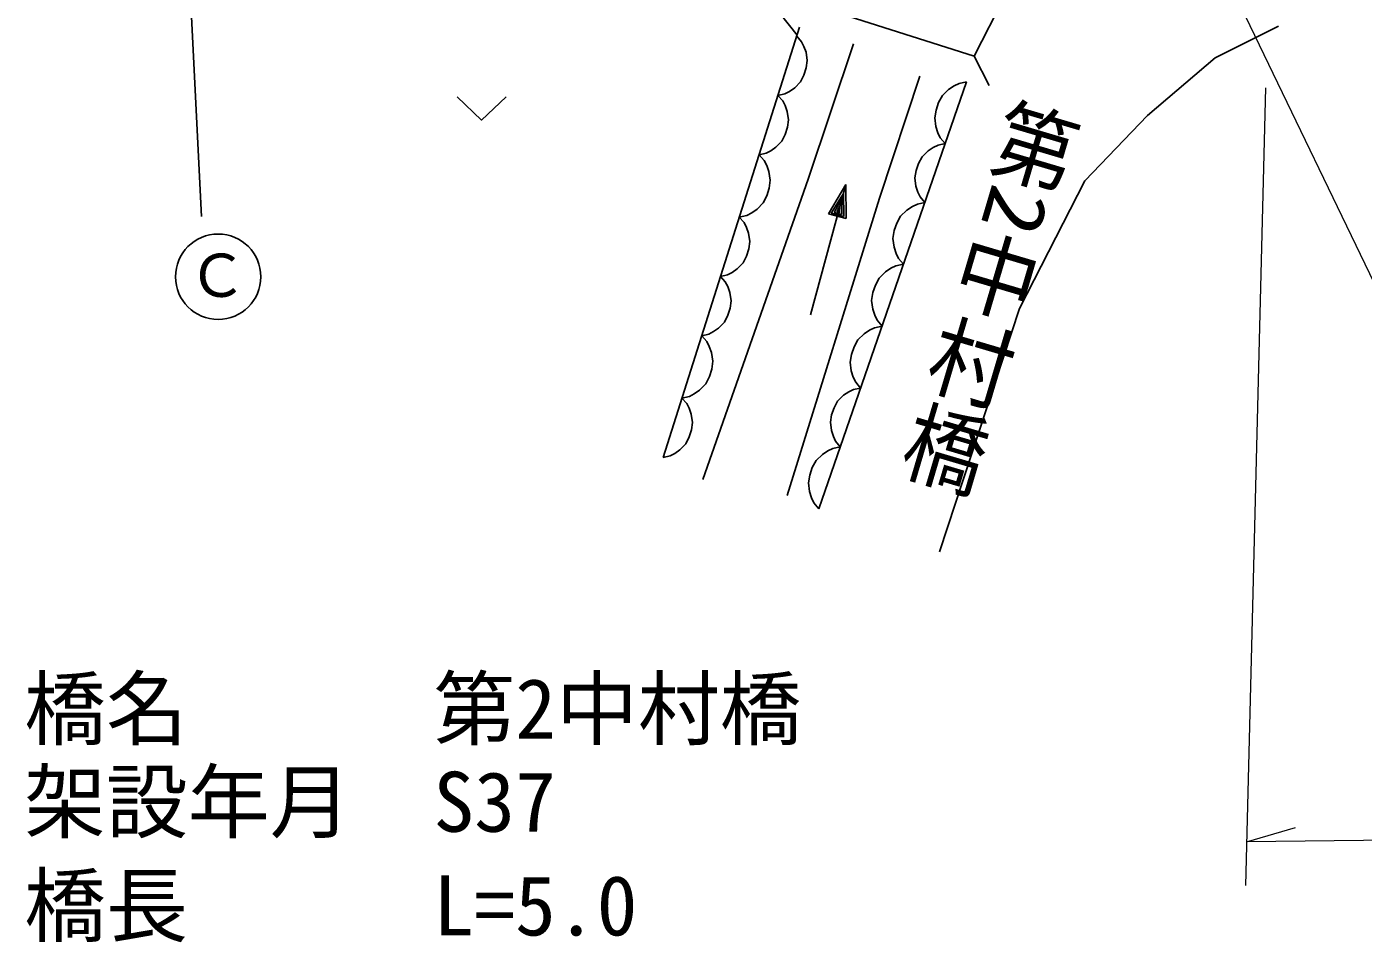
# Model space of a CAD drawing. Units: millimetres, scale not verified. Extents: x 39750 to 680000, y 20000 to 380250.
# Drawn here: x 83509 to 124341, y 239979 to 267950 of the extents above; entities that cross this region are included whole.
import ezdxf
from ezdxf.enums import TextEntityAlignment as Align

# ---------------------------------------------------------------- set-up
doc = ezdxf.new("R2010")
doc.units = ezdxf.units.MM
doc.header["$LTSCALE"] = 1000
for name, color, linetype, lineweight in [('M-BGD', 7, 'Continuous', 25), ('M-BGD-EXST', 7, 'Continuous', 25), ('M-STR-HTXT', 7, 'Continuous', 13), ('M-STR-STR1', 1, 'Continuous', 25)]:
    doc.layers.add(name, color=color, linetype=linetype, lineweight=lineweight)
doc.styles.add('@ＭＳ ゴシック', font='')
doc.styles.add('ＭＳ ゴシック', font='')
doc.styles.get('@ＭＳ ゴシック').set_extended_font_data('@MS Gothic')
doc.styles.get('ＭＳ ゴシック').set_extended_font_data('MS Gothic')

msp = doc.modelspace()

# ---------------------------------------------------------------- linework, layer by layer
at = {"layer": 'M-BGD'}
for p, q in [((107043, 267694), (106540, 268334)), ((102951, 254791), (107120, 267936)), ((121752, 267964), (119820, 267003)), ((107179, 267493), (107032, 267659)), ((107253, 267350), (107179, 267493)), ((107316, 267171), (107253, 267350)), ((107355, 266919), (107316, 267171)), ((107383, 263293), (108766, 267424)), ((107254, 266473), (107323, 266690)), ((107323, 266690), (107355, 266919)), ((119820, 267003), (117751, 265240)), ((106971, 266084), (107149, 266267)), ((107149, 266267), (107254, 266473)), ((107708, 253221), (112221, 266268)), ((109563, 262710), (110790, 266444)), ((112221, 266268), (111993, 266220)), ((106458, 265848), (106673, 265899)), ((106604, 265682), (106458, 265848)), ((106673, 265899), (106816, 265974)), ((106816, 265974), (106971, 266084)), ((111482, 265846), (111366, 265633)), ((111674, 266034), (111482, 265846)), ((111840, 266146), (111674, 266034)), ((111993, 266220), (111840, 266146)), ((106679, 265539), (106604, 265682)), ((106741, 265360), (106679, 265539)), ((111366, 265633), (111288, 265406)), ((106781, 265108), (106741, 265360)), ((106748, 264879), (106781, 265108)), ((111288, 265406), (111247, 265166)), ((111247, 265166), (111282, 264900)), ((117751, 265240), (115835, 263247)), ((106574, 264456), (106679, 264662)), ((106679, 264662), (106748, 264879)), ((111282, 264900), (111343, 264709)), ((111343, 264709), (111417, 264557)), ((106242, 264163), (106397, 264273)), ((106397, 264273), (106574, 264456)), ((111205, 264262), (111048, 264156)), ((111350, 264332), (111205, 264262)), ((111567, 264378), (111350, 264332)), ((111417, 264557), (111567, 264378)), ((105883, 264037), (106099, 264088)), ((106038, 263862), (105883, 264037)), ((106116, 263712), (106038, 263862)), ((106099, 264088), (106242, 264163)), ((110866, 263977), (110755, 263774)), ((111048, 264156), (110866, 263977)), ((106182, 263523), (106116, 263712)), ((106224, 263258), (106182, 263523)), ((110681, 263559), (110642, 263331)), ((110755, 263774), (110681, 263559)), ((104168, 254120), (107383, 263293)), ((106117, 262788), (106189, 263017)), ((106189, 263017), (106224, 263258)), ((108529, 263129), (107456, 259144)), ((107999, 262237), (108529, 263129)), ((108529, 263129), (108540, 262091)), ((110642, 263331), (110675, 263078)), ((110675, 263078), (110733, 262897)), ((115835, 263247), (113843, 259339)), ((105819, 262379), (106006, 262571)), ((106006, 262571), (106117, 262788)), ((106743, 253630), (109563, 262710)), ((108087, 262254), (108457, 262859)), ((108174, 262272), (108415, 262705)), ((108415, 262705), (108406, 262210)), ((108457, 262859), (108473, 262150)), ((110946, 262582), (110718, 262534)), ((110733, 262897), (110804, 262752)), ((110804, 262752), (110946, 262582)), ((105279, 262131), (105506, 262185)), ((105506, 262185), (105656, 262263)), ((105656, 262263), (105819, 262379)), ((108540, 262091), (107999, 262237)), ((108473, 262150), (108087, 262254)), ((108406, 262210), (108174, 262272)), ((108262, 262290), (108353, 262473)), ((108339, 262269), (108262, 262290)), ((108353, 262473), (108339, 262269)), ((110208, 262161), (110091, 261947)), ((110399, 262348), (110208, 262161)), ((110565, 262460), (110399, 262348)), ((110718, 262534), (110565, 262460)), ((105425, 261965), (105279, 262131)), ((105500, 261821), (105425, 261965)), ((105562, 261642), (105500, 261821)), ((110091, 261947), (110013, 261720)), ((105602, 261390), (105562, 261642)), ((105569, 261161), (105602, 261390)), ((110013, 261720), (109972, 261480)), ((109972, 261480), (110007, 261214)), ((105395, 260738), (105500, 260944)), ((105500, 260944), (105569, 261161)), ((110007, 261214), (110068, 261024)), ((110068, 261024), (110142, 260871)), ((105063, 260445), (105218, 260555)), ((105218, 260555), (105395, 260738)), ((109911, 260570), (109746, 260458)), ((110064, 260644), (109911, 260570)), ((110292, 260692), (110064, 260644)), ((110142, 260871), (110292, 260692)), ((104704, 260320), (104920, 260371)), ((104851, 260153), (104704, 260320)), ((104925, 260010), (104851, 260153)), ((104920, 260371), (105063, 260445)), ((109554, 260270), (109438, 260057)), ((109746, 260458), (109554, 260270)), ((104988, 259831), (104925, 260010)), ((105028, 259579), (104988, 259831)), ((109359, 259830), (109318, 259590)), ((109438, 260057), (109359, 259830)), ((104926, 259133), (104995, 259350)), ((104995, 259350), (105028, 259579)), ((109318, 259590), (109353, 259324)), ((109353, 259324), (109415, 259133)), ((113843, 259339), (111390, 251905)), ((104643, 258744), (104821, 258927)), ((104821, 258927), (104926, 259133)), ((109415, 259133), (109489, 258981)), ((109489, 258981), (109639, 258802)), ((104130, 258508), (104345, 258560)), ((104284, 258334), (104130, 258508)), ((104345, 258560), (104489, 258634)), ((104489, 258634), (104643, 258744)), ((109092, 258568), (108900, 258380)), ((109258, 258680), (109092, 258568)), ((109410, 258754), (109258, 258680)), ((109639, 258802), (109410, 258754)), ((104362, 258183), (104284, 258334)), ((104428, 257994), (104362, 258183)), ((108784, 258167), (108705, 257940)), ((108900, 258380), (108784, 258167)), ((104470, 257729), (104428, 257994)), ((104436, 257488), (104470, 257729)), ((108705, 257940), (108665, 257700)), ((108665, 257700), (108700, 257434)), ((104252, 257043), (104363, 257260)), ((104363, 257260), (104436, 257488)), ((108700, 257434), (108761, 257243)), ((103903, 256734), (104066, 256850)), ((104066, 256850), (104252, 257043)), ((108768, 256866), (108623, 256796)), ((108761, 257243), (108835, 257091)), ((108985, 256912), (108768, 256866)), ((108835, 257091), (108985, 256912)), ((103525, 256602), (103752, 256656)), ((103672, 256436), (103525, 256602)), ((103746, 256293), (103672, 256436)), ((103752, 256656), (103903, 256734)), ((108283, 256511), (108173, 256308)), ((108465, 256689), (108283, 256511)), ((108623, 256796), (108465, 256689)), ((103809, 256113), (103746, 256293)), ((103848, 255862), (103809, 256113)), ((108098, 256093), (108060, 255865)), ((108173, 256308), (108098, 256093)), ((103747, 255416), (103816, 255633)), ((103816, 255633), (103848, 255862)), ((108060, 255865), (108093, 255612)), ((108093, 255612), (108151, 255431)), ((103464, 255027), (103642, 255210)), ((103642, 255210), (103747, 255416)), ((108151, 255431), (108221, 255286)), ((108221, 255286), (108364, 255116)), ((102951, 254791), (103166, 254842)), ((103166, 254842), (103309, 254916)), ((103309, 254916), (103464, 255027)), ((107817, 254882), (107625, 254695)), ((107983, 254994), (107817, 254882)), ((108136, 255068), (107983, 254994)), ((108364, 255116), (108136, 255068)), ((107509, 254481), (107431, 254254)), ((107625, 254695), (107509, 254481)), ((107431, 254254), (107390, 254014)), ((107390, 254014), (107425, 253748)), ((107425, 253748), (107486, 253558)), ((107486, 253558), (107560, 253405)), ((107560, 253405), (107710, 253226))]:
    msp.add_line(p, q, dxfattribs=at)
msp.add_lwpolyline([(96654, 265806), (97404, 265097), (98154, 265806)], dxfattribs=at)
at = {"layer": 'M-BGD-EXST'}
msp.add_line((88845, 262156), (87987, 279323), dxfattribs=at)
msp.add_circle((89357, 260312), 1304, dxfattribs=at)
at = {"layer": 'M-STR-HTXT'}
for p, q in [((133506, 241779), (119956, 269920)), ((121353, 266083), (120740, 241712)), ((166642, 243530), (120774, 243052)), ((120774, 243052), (122269, 243487))]:
    msp.add_line(p, q, dxfattribs=at)
at = {"layer": 'M-STR-STR1'}
for p, q in [((112453, 267046), (113973, 270038)), ((112453, 267046), (107352, 268665)), ((112913, 266158), (112453, 267046))]:
    msp.add_line(p, q, dxfattribs=at)

# ---------------------------------------------------------------- texts
at = {"layer": 'M-BGD-EXST', "style": 'ＭＳ ゴシック'}
msp.add_text('Ｃ', height=1320, dxfattribs=at).set_placement((88430, 259301), align=Align.BOTTOM_LEFT)
at = {"layer": 'M-STR-HTXT', "style": 'ＭＳ ゴシック'}
for s, p in [('橋名\u3000\u3000\u3000第2中村橋', (83431, 245650)), ('架設年月\u3000S37', (83431, 242806)), ('橋長\u3000\u3000\u3000L=5.0', (83431, 239637))]:
    msp.add_text(s, height=1833, dxfattribs=at).set_placement(p, align=Align.BOTTOM_LEFT)
at = {"layer": 'M-STR-STR1', "style": '@ＭＳ ゴシック', "width": 1.1}
msp.add_text('第2中村橋', height=1833, rotation=253.5, dxfattribs=at).set_placement((113285, 266026), align=Align.BOTTOM_LEFT)

doc.saveas('drawing.dxf')
